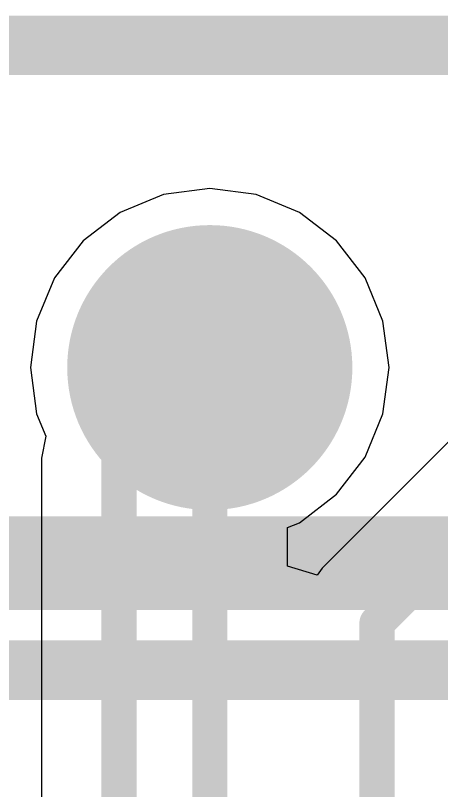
# Model space of a CAD drawing. Header units: millimetres. Extents: x 9.6 to 105, y 7.6 to 66.9.
# Drawn here: x 47.457 to 49.274, y 21.585 to 24.892 of the extents above; entities that cross this region are included whole.
import ezdxf

# ---------------------------------------------------------------- set-up
doc = ezdxf.new("R2010")
doc.units = ezdxf.units.MM
for name, color, linetype in [('BottomLayer', 5, 'Continuous'), ('BottomOverlay', 54, 'Continuous'), ('BottomPaste', 16, 'Continuous'), ('BottomSolder', 6, 'Continuous'), ('TopLayer', 1, 'Continuous')]:
    doc.layers.add(name, color=color, linetype=linetype)

msp = doc.modelspace()

# ---------------------------------------------------------------- hatches: boundary and pattern name
at = {"layer": 'BottomLayer'}
h = msp.add_hatch(color=5, dxfattribs=at)
edge = h.paths.add_edge_path()
edge.add_arc((48.2854, 23.3895), 0.508, 0, 360)
at = {"layer": 'BottomPaste'}
h = msp.add_hatch(color=16, dxfattribs=at)
edge = h.paths.add_edge_path()
edge.add_arc((48.2854, 23.3895), 0.458, 0, 360)
at = {"layer": 'BottomSolder'}
h = msp.add_hatch(color=6, dxfattribs=at)
edge = h.paths.add_edge_path()
edge.add_arc((48.2854, 23.3895), 0.608, 0, 360)

# ---------------------------------------------------------------- linework, layer by layer
at = {"layer": 'BottomLayer'}
for p, q in [((48.2854, 24.154), (48.0875, 24.128)), ((48.4833, 24.128), (48.2854, 24.154)), ((48.0875, 24.128), (47.9031, 24.0516)), ((48.6677, 24.0516), (48.4833, 24.128)), ((47.9031, 24.0516), (47.7448, 23.9301)), ((48.826, 23.9301), (48.6677, 24.0516)), ((47.7448, 23.9301), (47.6233, 23.7718)), ((48.9475, 23.7718), (48.826, 23.9301)), ((47.6233, 23.7718), (47.5469, 23.5874)), ((49.0239, 23.5874), (48.9475, 23.7718)), ((47.5469, 23.5874), (47.5209, 23.3895)), ((49.0499, 23.3895), (49.0239, 23.5874)), ((47.5209, 23.3895), (47.5469, 23.1916)), ((49.0239, 23.1916), (49.0499, 23.3895)), ((47.5469, 23.1916), (47.586, 23.0973)), ((48.9475, 23.0072), (49.0239, 23.1916)), ((49.3714, 23.1407), (48.7642, 22.5335)), ((47.586, 23.0973), (47.5671, 23.0026)), ((47.5671, 23.0026), (47.5671, 21.1693)), ((48.826, 22.8489), (48.9475, 23.0072)), ((48.6677, 22.7274), (48.826, 22.8489)), ((48.6168, 22.7063), (48.6677, 22.7274)), ((48.6168, 22.5415), (48.6168, 22.7063)), ((48.7438, 22.5029), (48.6168, 22.5415)), ((48.7642, 22.5335), (48.7438, 22.5029))]:
    msp.add_line(p, q, dxfattribs=at)
at = {"layer": 'BottomLayer', "const_width": 0.15}
for points in [[(47.8985, 23.0026), (48.2854, 23.3895)], [(48.2854, 17.8816), (48.2854, 23.3895)], [(48.9985, 22.2992), (50.0888, 23.3895)], [(47.8985, 17.262), (47.8985, 23.0026)], [(48.9985, 17.8425), (48.9985, 22.2992)]]:
    msp.add_lwpolyline(points, dxfattribs=at)
at = {"layer": 'BottomLayer', "const_width": 0.075}
for points in [[(48.2479, 23.3895, 1), (48.3229, 23.3895, 1)], [(48.2479, 23.3895, 1), (48.3229, 23.3895, 1)], [(47.861, 23.0026, 1), (47.936, 23.0026, 1)], [(47.861, 23.0026, 1), (47.936, 23.0026, 1)], [(48.961, 22.2992, 1), (49.036, 22.2992, 1)], [(48.961, 22.2992, 1), (49.036, 22.2992, 1)]]:
    msp.add_lwpolyline(points, format="xyb", close=True, dxfattribs=at)
at = {"layer": 'BottomOverlay', "const_width": 0.254}
for points in [[(45.085, 24.765), (56.769, 24.765)], [(45.085, 22.098), (56.769, 22.098)]]:
    msp.add_lwpolyline(points, dxfattribs=at)
at = {"layer": 'TopLayer', "const_width": 0.4}
msp.add_lwpolyline([(44.9481, 22.5552), (51.6889, 22.5552)], dxfattribs=at)

doc.saveas('drawing.dxf')
